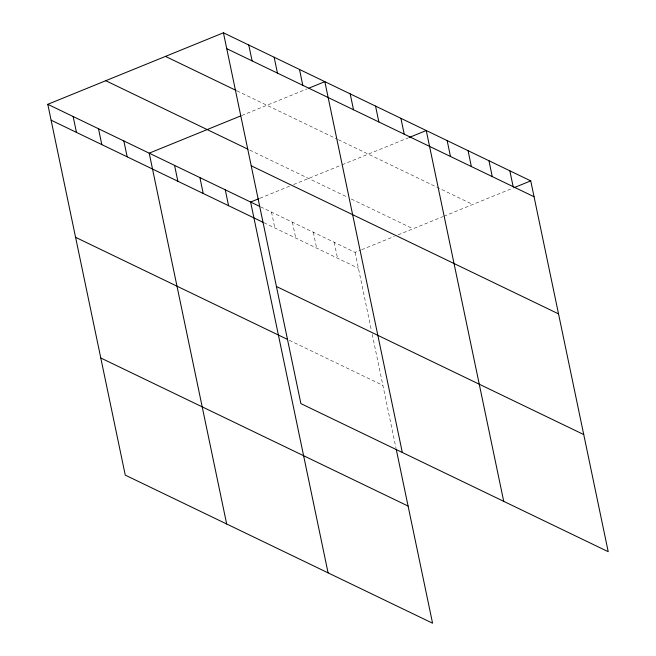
<?xml version="1.0" encoding="UTF-8"?>
<svg xmlns="http://www.w3.org/2000/svg" width="656" height="656" viewBox="0 0 656 656"><rect width="100%" height="100%" fill="white"/><g stroke="black" fill="none" stroke-linecap="round" stroke-linejoin="round"><path stroke-width="0.49" stroke-dasharray="3.28 2.46" d="M241.687 115.522L307.082 88.896M259.965 198.235L289.878 186.05M293.617 184.533L341.235 165.148M342.17 164.763L408.491 137.76M260.612 206.853L355.101 252.388L360.71 250.1M361.645 249.723L394.363 236.398M398.102 234.873L442.923 216.628M443.858 216.25L512.976 188.108M237.005 90.864L337.512 139.293M338.414 139.728L472.779 204.475M249.723 150.085L347.647 197.267M351.28 199.014L413.059 228.788M263.925 222.72L358.414 268.255M289.304 340.292L382.891 385.384M355.101 252.388L371.386 330.321M372.223 334.33L396.003 448.179M334.207 242.318L337.52 258.185M313.306 232.249L316.627 248.116M292.412 222.179L295.725 238.046M271.51 212.109L274.831 227.976"/><path stroke-width="0.98" d="M396.208 449.163L432.566 623.2L125.263 475.124L47.79 104.312L223.434 32.8L530.737 180.876L608.21 551.688L300.899 403.612L223.434 32.8M240.752 115.899L149.207 153.176L226.673 523.988M308.951 88.134L324.843 81.664L402.308 452.476M259.03 198.612L250.617 202.04L328.082 572.852M409.426 137.383L426.252 130.528L503.726 501.34M513.91 187.723L530.737 180.876M226.746 48.667L534.058 196.743M165.468 56.4L236.094 90.43M105.755 80.713L247.911 149.207M251.215 165.796L558.527 313.871M47.79 104.312L259.702 206.419M51.111 120.179L263.015 222.286M276.43 286.483L583.733 434.551M75.579 237.316L287.484 339.414M100.786 357.996L408.098 506.063M509.843 170.806L513.156 186.673M488.95 160.736L492.262 176.603M468.048 150.667L471.361 166.534M447.154 140.597L450.467 156.464M400.898 118.31L404.219 134.177M375.552 106.092L378.865 121.959M350.197 93.882L353.51 109.749M299.489 69.446L302.801 85.313M274.134 57.228L277.455 73.095M248.78 45.018L252.101 60.885M225.262 189.822L228.575 205.689M199.908 177.612L203.229 193.479M174.562 165.394L177.874 181.261M123.853 140.958L127.166 156.825M98.498 128.748L101.811 144.615M73.144 116.53L76.457 132.397"/></g></svg>
